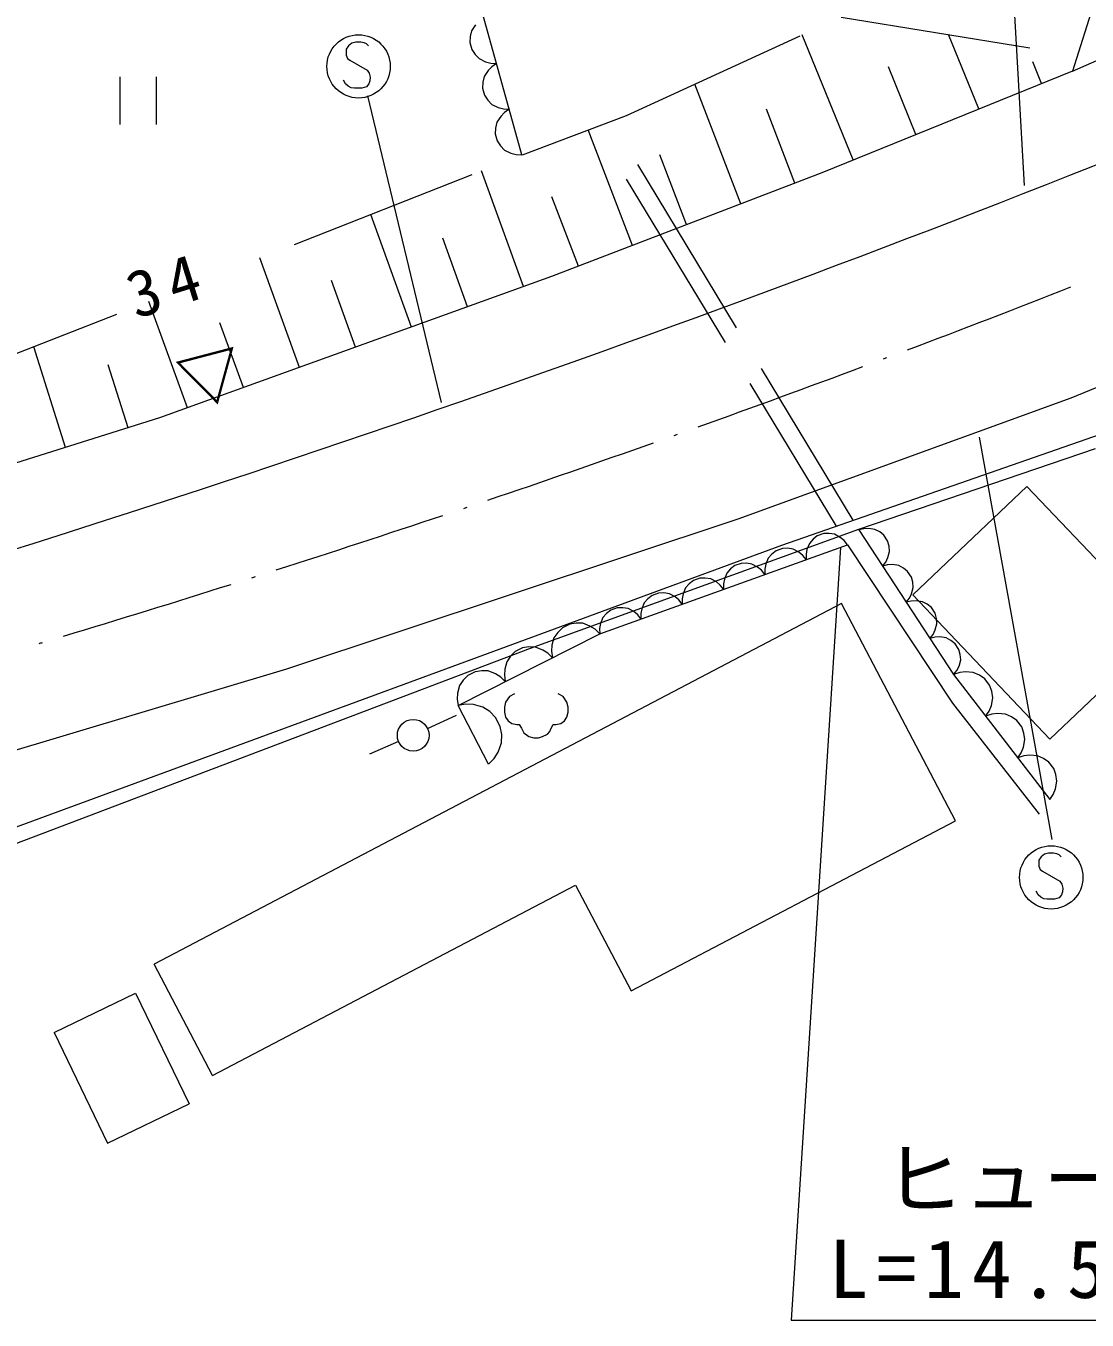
# Model space of a CAD drawing. Units: millimetres, scale not verified. Extents: x -19874 to 620126, y -204109 to 155891.
# Drawn here: x 427300 to 460641, y 28824 to 69502 of the extents above; entities that cross this region are included whole.
import ezdxf
from ezdxf.enums import TextEntityAlignment as Align

# ---------------------------------------------------------------- set-up
doc = ezdxf.new("R2010")
doc.units = ezdxf.units.MM
doc.header["$LTSCALE"] = 1000
doc.linetypes.add('DASHED', pattern=[7.5, 6, -1.5])
doc.linetypes.add('DASHED_SPACED', pattern=[12, 6, -6])
doc.layers.add('S-BGD', color=7, linetype='Continuous', lineweight=13)
doc.styles.add('ＭＳ ゴシック', font='')
doc.styles.get('ＭＳ ゴシック').set_extended_font_data('MS Gothic')

msp = doc.modelspace()

# ---------------------------------------------------------------- linework, layer by layer
at = {"layer": 'S-BGD'}
for p, q in [((442881, 65445), (439701, 76944)), ((458051, 75223), (458668, 64490)), ((460178, 68084), (466573, 70870)), ((460882, 70298), (460178, 68084)), ((441260, 69167), (441252, 68983)), ((441302, 69349), (441260, 69167)), ((441421, 69532), (441302, 69349)), ((453291, 65287), (451694, 69220)), ((457238, 66890), (456289, 69229)), ((437366, 68769), (437361, 68654)), ((437431, 68879), (437366, 68769)), ((437541, 68954), (437431, 68879)), ((437671, 68989), (437541, 68954)), ((437826, 68989), (437671, 68989)), ((437931, 68969), (437826, 68989)), ((438006, 68934), (437931, 68969)), ((438061, 68874), (438006, 68934)), ((441252, 68983), (441314, 68760)), ((441314, 68760), (441415, 68606)), ((437361, 68654), (437366, 68579)), ((437366, 68579), (437406, 68479)), ((437406, 68479), (437476, 68424)), ((437476, 68424), (438021, 68109)), ((441415, 68606), (441545, 68472)), ((441545, 68472), (441741, 68375)), ((441741, 68375), (441904, 68331)), ((459212, 67692), (458936, 68373)), ((438021, 68109), (438081, 68019)), ((438081, 68019), (438121, 67894)), ((441819, 68095), (441700, 67911)), ((441935, 68220), (441819, 68095)), ((441904, 68331), (442086, 68320)), ((442086, 68320), (441935, 68220)), ((460178, 68084), (452305, 64887)), ((455265, 66089), (454402, 68214)), ((430252, 67906), (430252, 66406)), ((431403, 66406), (431403, 67906)), ((437346, 67679), (437276, 67794)), ((437426, 67604), (437346, 67679)), ((437521, 67559), (437426, 67604)), ((437621, 67544), (437521, 67559)), ((437851, 67544), (437621, 67544)), ((438006, 67589), (437851, 67544)), ((438076, 67679), (438006, 67589)), ((438111, 67774), (438076, 67679)), ((438121, 67894), (438111, 67774)), ((441657, 67729), (441650, 67545)), ((441650, 67545), (441712, 67323)), ((441700, 67911), (441657, 67729)), ((449757, 63908), (448312, 67669)), ((438033, 67304), (440346, 57666)), ((441712, 67323), (441812, 67169)), ((441812, 67169), (441942, 67034)), ((441942, 67034), (442139, 66938)), ((442139, 66938), (442302, 66894)), ((442333, 66783), (442217, 66658)), ((442302, 66894), (442483, 66882)), ((442483, 66882), (442333, 66783)), ((451455, 64560), (450564, 66882)), ((442097, 66474), (442055, 66292)), ((442217, 66658), (442097, 66474)), ((442055, 66292), (442047, 66108)), ((442047, 66108), (442109, 65885)), ((446359, 62603), (444966, 66231)), ((442109, 65885), (442210, 65731)), ((442210, 65731), (442340, 65597)), ((442340, 65597), (442537, 65500)), ((442537, 65500), (442700, 65456)), ((460143, 57811), (479461, 65860)), ((442700, 65456), (442881, 65445)), ((448058, 63255), (447216, 65448)), ((442931, 61307), (441619, 64944)), ((452305, 64887), (443811, 61624)), ((444661, 61950), (443823, 64131)), ((439412, 60037), (438135, 63576)), ((441172, 60672), (440395, 62825)), ((435892, 58768), (434651, 62208)), ((443811, 61624), (431493, 57181)), ((437652, 59402), (436897, 61496)), ((432373, 57498), (431167, 60840)), ((434133, 58133), (433398, 60168)), ((428540, 56253), (427545, 59418)), ((430509, 56871), (429886, 58853)), ((449679, 54006), (460143, 57811)), ((431493, 57181), (421650, 54087)), ((451045, 53184), (462579, 57204)), ((457251, 56572), (459534, 43927)), ((453469, 53685), (460907, 56214)), ((458747, 55026), (455163, 51617)), ((463054, 50497), (458747, 55026)), ((435497, 49292), (449679, 54006)), ((453626, 53699), (453465, 53659)), ((453779, 53707), (453626, 53699)), ((453977, 53678), (453779, 53707)), ((443157, 49948), (453469, 53685)), ((452030, 53367), (451915, 53237)), ((452165, 53470), (452030, 53367)), ((452366, 53543), (452165, 53470)), ((452536, 53549), (452366, 53543)), ((452707, 53522), (452536, 53549)), ((452885, 53425), (452707, 53522)), ((453008, 53327), (452885, 53425)), ((453110, 53195), (453008, 53327)), ((453465, 53659), (456448, 49112)), ((454127, 53597), (453977, 53678)), ((454258, 53492), (454127, 53597)), ((454373, 53316), (454258, 53492)), ((454418, 53154), (454373, 53316)), ((416099, 40313), (451045, 53184)), ((445327, 50394), (453110, 53195)), ((450733, 52900), (450618, 52771)), ((450868, 53003), (450733, 52900)), ((451069, 53076), (450868, 53003)), ((451239, 53082), (451069, 53076)), ((451410, 53055), (451239, 53082)), ((452890, 53111), (451348, 28824)), ((451587, 52958), (451410, 53055)), ((451711, 52860), (451587, 52958)), ((451840, 53049), (451811, 52896)), ((451811, 52896), (451813, 52728)), ((451915, 53237), (451840, 53049)), ((453110, 53195), (456413, 48217)), ((454380, 52792), (454432, 52984)), ((454432, 52984), (454418, 53154)), ((449571, 52537), (449436, 52433)), ((449772, 52609), (449571, 52537)), ((449942, 52615), (449772, 52609)), ((450112, 52589), (449942, 52615)), ((450290, 52491), (450112, 52589)), ((450413, 52393), (450290, 52491)), ((450543, 52582), (450514, 52429)), ((450618, 52771), (450543, 52582)), ((451813, 52728), (451711, 52860)), ((454211, 52522), (454314, 52651)), ((454371, 52562), (454211, 52522)), ((454314, 52651), (454380, 52792)), ((454525, 52570), (454371, 52562)), ((454723, 52541), (454525, 52570)), ((454873, 52461), (454723, 52541)), ((448273, 52070), (448138, 51966)), ((448474, 52142), (448273, 52070)), ((448644, 52148), (448474, 52142)), ((448815, 52122), (448644, 52148)), ((448993, 52025), (448815, 52122)), ((449246, 52116), (449217, 51962)), ((449321, 52304), (449246, 52116)), ((449436, 52433), (449321, 52304)), ((450516, 52261), (450413, 52393)), ((450514, 52429), (450516, 52261)), ((455003, 52355), (454873, 52461)), ((455119, 52179), (455003, 52355)), ((455164, 52017), (455119, 52179)), ((447177, 51675), (446976, 51603)), ((447347, 51681), (447177, 51675)), ((447518, 51655), (447347, 51681)), ((448024, 51837), (447949, 51649)), ((448138, 51966), (448024, 51837)), ((449116, 51926), (448993, 52025)), ((449219, 51794), (449116, 51926)), ((449217, 51962), (449219, 51794)), ((455125, 51655), (455178, 51848)), ((455178, 51848), (455164, 52017)), ((452928, 51345), (431325, 40014)), ((446726, 51370), (446651, 51182)), ((446841, 51499), (446726, 51370)), ((446976, 51603), (446841, 51499)), ((447696, 51558), (447518, 51655)), ((447819, 51459), (447696, 51558)), ((447921, 51328), (447819, 51459)), ((447949, 51649), (447919, 51496)), ((447919, 51496), (447921, 51328)), ((456508, 44520), (452928, 51345)), ((454956, 51385), (455059, 51514)), ((455117, 51426), (454956, 51385)), ((455059, 51514), (455125, 51655)), ((455271, 51433), (455117, 51426)), ((455163, 51617), (459470, 47088)), ((455469, 51404), (455271, 51433)), ((455619, 51324), (455469, 51404)), ((455749, 51218), (455619, 51324)), ((445429, 50903), (445354, 50715)), ((445544, 51033), (445429, 50903)), ((445679, 51136), (445544, 51033)), ((445880, 51208), (445679, 51136)), ((446050, 51215), (445880, 51208)), ((446220, 51188), (446050, 51215)), ((446398, 51091), (446220, 51188)), ((446522, 50993), (446398, 51091)), ((446624, 50861), (446522, 50993)), ((446651, 51182), (446622, 51029)), ((446622, 51029), (446624, 50861)), ((455865, 51042), (455749, 51218)), ((455910, 50881), (455865, 51042)), ((455923, 50711), (455910, 50881)), ((444155, 50584), (444009, 50440)), ((444385, 50700), (444155, 50584)), ((444587, 50733), (444385, 50700)), ((444796, 50726), (444587, 50733)), ((445023, 50636), (444796, 50726)), ((445185, 50537), (445023, 50636)), ((445327, 50394), (445185, 50537)), ((445354, 50715), (445325, 50562)), ((445325, 50562), (445327, 50394)), ((455805, 50377), (455871, 50518)), ((455871, 50518), (455923, 50711)), ((459470, 47088), (463054, 50497)), ((440876, 48144), (445327, 50394)), ((443891, 50269), (443828, 50033)), ((444009, 50440), (443891, 50269)), ((455702, 50249), (455805, 50377)), ((455863, 50289), (455702, 50249)), ((456016, 50296), (455863, 50289)), ((456214, 50268), (456016, 50296)), ((456364, 50187), (456214, 50268)), ((456495, 50082), (456364, 50187)), ((456610, 49905), (456495, 50082)), ((423648, 42543), (443157, 49948)), ((442525, 49691), (442407, 49519)), ((442671, 49834), (442525, 49691)), ((442901, 49951), (442671, 49834)), ((443104, 49983), (442901, 49951)), ((443312, 49976), (443104, 49983)), ((443539, 49886), (443312, 49976)), ((443701, 49787), (443539, 49886)), ((443843, 49644), (443701, 49787)), ((443828, 50033), (443816, 49845)), ((443816, 49845), (443843, 49644)), ((456655, 49744), (456610, 49905)), ((456669, 49574), (456655, 49744)), ((418597, 44241), (435497, 49292)), ((441620, 49233), (441418, 49201)), ((441828, 49227), (441620, 49233)), ((442055, 49137), (441828, 49227)), ((442345, 49283), (442333, 49095)), ((442407, 49519), (442345, 49283)), ((456448, 49112), (456551, 49240)), ((456551, 49240), (456617, 49381)), ((456617, 49381), (456669, 49574)), ((441041, 48941), (440923, 48769)), ((441188, 49084), (441041, 48941)), ((441418, 49201), (441188, 49084)), ((442218, 49037), (442055, 49137)), ((442359, 48894), (442218, 49037)), ((442333, 49095), (442359, 48894)), ((456639, 49175), (456448, 49112)), ((456448, 49112), (459467, 45183)), ((456824, 49198), (456639, 49175)), ((457066, 49181), (456824, 49198)), ((457256, 49097), (457066, 49181)), ((457423, 48981), (457256, 49097)), ((457579, 48778), (457423, 48981)), ((440861, 48533), (440849, 48345)), ((440923, 48769), (440861, 48533)), ((442492, 48424), (442372, 48244)), ((442647, 48504), (442492, 48424)), ((444177, 48424), (444022, 48504)), ((444297, 48244), (444177, 48424)), ((457648, 48587), (457579, 48778)), ((457680, 48382), (457648, 48587)), ((440849, 48345), (440876, 48144)), ((441127, 48181), (440876, 48144)), ((441835, 46296), (440876, 48144)), ((441362, 48168), (441127, 48181)), ((441659, 48093), (441362, 48168)), ((441876, 47948), (441659, 48093)), ((442372, 48244), (442337, 48089)), ((442337, 48089), (442337, 47934)), ((444337, 48089), (444297, 48244)), ((444337, 47934), (444337, 48089)), ((456413, 48217), (459132, 44723)), ((457567, 47967), (457634, 48144)), ((457634, 48144), (457680, 48382)), ((439921, 47419), (440827, 47842)), ((442058, 47766), (441876, 47948)), ((442206, 47480), (442058, 47766)), ((442337, 47934), (442372, 47774)), ((442372, 47774), (442452, 47659)), ((442452, 47659), (442567, 47579)), ((444102, 47579), (444217, 47659)), ((444217, 47659), (444297, 47774)), ((444297, 47774), (444337, 47934)), ((457454, 47802), (457567, 47967)), ((457645, 47866), (457454, 47802)), ((457831, 47889), (457645, 47866)), ((458073, 47872), (457831, 47889)), ((458262, 47788), (458073, 47872)), ((458430, 47672), (458262, 47788)), ((458586, 47469), (458430, 47672)), ((442250, 47226), (442206, 47480)), ((442244, 46965), (442250, 47226)), ((442567, 47579), (442727, 47544)), ((442727, 47544), (442802, 47544)), ((442802, 47544), (442867, 47424)), ((442867, 47424), (442947, 47284)), ((442947, 47284), (443102, 47164)), ((443532, 47164), (443687, 47244)), ((443687, 47244), (443762, 47324)), ((443762, 47324), (443802, 47424)), ((443802, 47424), (443867, 47544)), ((443867, 47544), (443947, 47544)), ((443947, 47544), (444102, 47579)), ((458655, 47277), (458586, 47469)), ((458687, 47073), (458655, 47277)), ((439009, 47008), (438093, 46608)), ((442134, 46680), (442244, 46965)), ((443102, 47164), (443257, 47129)), ((443257, 47129), (443407, 47129)), ((443407, 47129), (443532, 47164)), ((458574, 46658), (458641, 46834)), ((458641, 46834), (458687, 47073)), ((441835, 46296), (442012, 46475)), ((442012, 46475), (442134, 46680)), ((458461, 46493), (458574, 46658)), ((458652, 46556), (458461, 46493)), ((458837, 46579), (458652, 46556)), ((459079, 46562), (458837, 46579)), ((459269, 46478), (459079, 46562)), ((459436, 46362), (459269, 46478)), ((459592, 46159), (459436, 46362)), ((459661, 45968), (459592, 46159)), ((459693, 45763), (459661, 45968)), ((459647, 45525), (459693, 45763)), ((459467, 45183), (459580, 45348)), ((459580, 45348), (459647, 45525)), ((446312, 39172), (456508, 44520)), ((459128, 43280), (459123, 43165)), ((459123, 43165), (459128, 43090)), ((459193, 43390), (459128, 43280)), ((459303, 43465), (459193, 43390)), ((459433, 43500), (459303, 43465)), ((459588, 43500), (459433, 43500)), ((459693, 43480), (459588, 43500)), ((459768, 43445), (459693, 43480)), ((459823, 43385), (459768, 43445)), ((459128, 43090), (459168, 42990)), ((459168, 42990), (459238, 42935)), ((459238, 42935), (459783, 42620)), ((433160, 36515), (444567, 42498)), ((444567, 42498), (446312, 39172)), ((459783, 42620), (459843, 42530)), ((459843, 42530), (459883, 42405)), ((459883, 42405), (459873, 42285)), ((459108, 42190), (459038, 42305)), ((459188, 42115), (459108, 42190)), ((459283, 42070), (459188, 42115)), ((459383, 42055), (459283, 42070)), ((459613, 42055), (459383, 42055)), ((459768, 42100), (459613, 42055)), ((459838, 42190), (459768, 42100)), ((459873, 42285), (459838, 42190)), ((433160, 36515), (431325, 40014)), ((428188, 37863), (430746, 39099)), ((430746, 39099), (432426, 35621)), ((428188, 37863), (429868, 34385)), ((429868, 34385), (432426, 35621)), ((451348, 28824), (472455, 28824))]:
    msp.add_line(p, q, dxfattribs=at)
at = {"layer": 'S-BGD', "linetype": 'DASHED_SPACED'}
for p, q in [((446167, 66687), (452917, 69780)), ((452917, 69780), (460332, 68568)), ((442905, 65449), (446167, 66687)), ((424568, 58249), (442905, 65449))]:
    msp.add_line(p, q, dxfattribs=at)
at = {"layer": 'S-BGD', "linetype": 'DASHED'}
for p, q in [((446514, 65147), (453281, 53964)), ((446159, 64683), (452756, 53781))]:
    msp.add_line(p, q, dxfattribs=at)
at = {"layer": 'S-BGD'}
for centre, radius in [((437751, 68229), 995), ((439468, 47208), 498), ((459513, 42740), 995)]:
    msp.add_circle(centre, radius, dxfattribs=at)
for centre, radius, start, end in [((278153, 525317), 495150, 286.01846, 291.83083), ((309223, 445345), 412633, 290.68748, 291.45232), ((309223, 445345), 412633, 290.57594, 290.59187), ((309223, 445345), 412633, 289.7155, 290.48033), ((309223, 445345), 412633, 289.60396, 289.61989), ((309223, 445345), 412633, 288.74352, 289.50836), ((309223, 445345), 412633, 287.77155, 288.53638), ((309223, 445345), 412633, 288.63199, 288.64792), ((309223, 445345), 412633, 287.66, 287.67593), ((309223, 445345), 412633, 286.79956, 287.56439), ((309223, 445345), 412633, 286.68802, 286.70396)]:
    msp.add_arc(centre, radius, start, end, dxfattribs=at)

# ---------------------------------------------------------------- texts
at = {"layer": 'S-BGD', "style": 'ＭＳ ゴシック'}
msp.add_text('▽', height=1466, rotation=14.7, dxfattribs=at).set_placement((432439, 57052), align=Align.BOTTOM_LEFT)
msp.add_text('ヒューム管', height=1833, dxfattribs=at).set_placement((454261, 31792), align=Align.BOTTOM_LEFT)
at = {"layer": 'S-BGD', "insert": (430760, 60265), "char_height": 1466, "attachment_point": 7, "rotation": 17.4, "style": 'ＭＳ ゴシック'}
msp.add_mtext('\\T1.3;34', dxfattribs=at)
at = {"layer": 'S-BGD', "insert": (452530, 29022), "char_height": 1833, "attachment_point": 7, "style": 'ＭＳ ゴシック'}
msp.add_mtext('\\T1.2;L=14.5\u3000φ600', dxfattribs=at)

doc.saveas('drawing.dxf')
